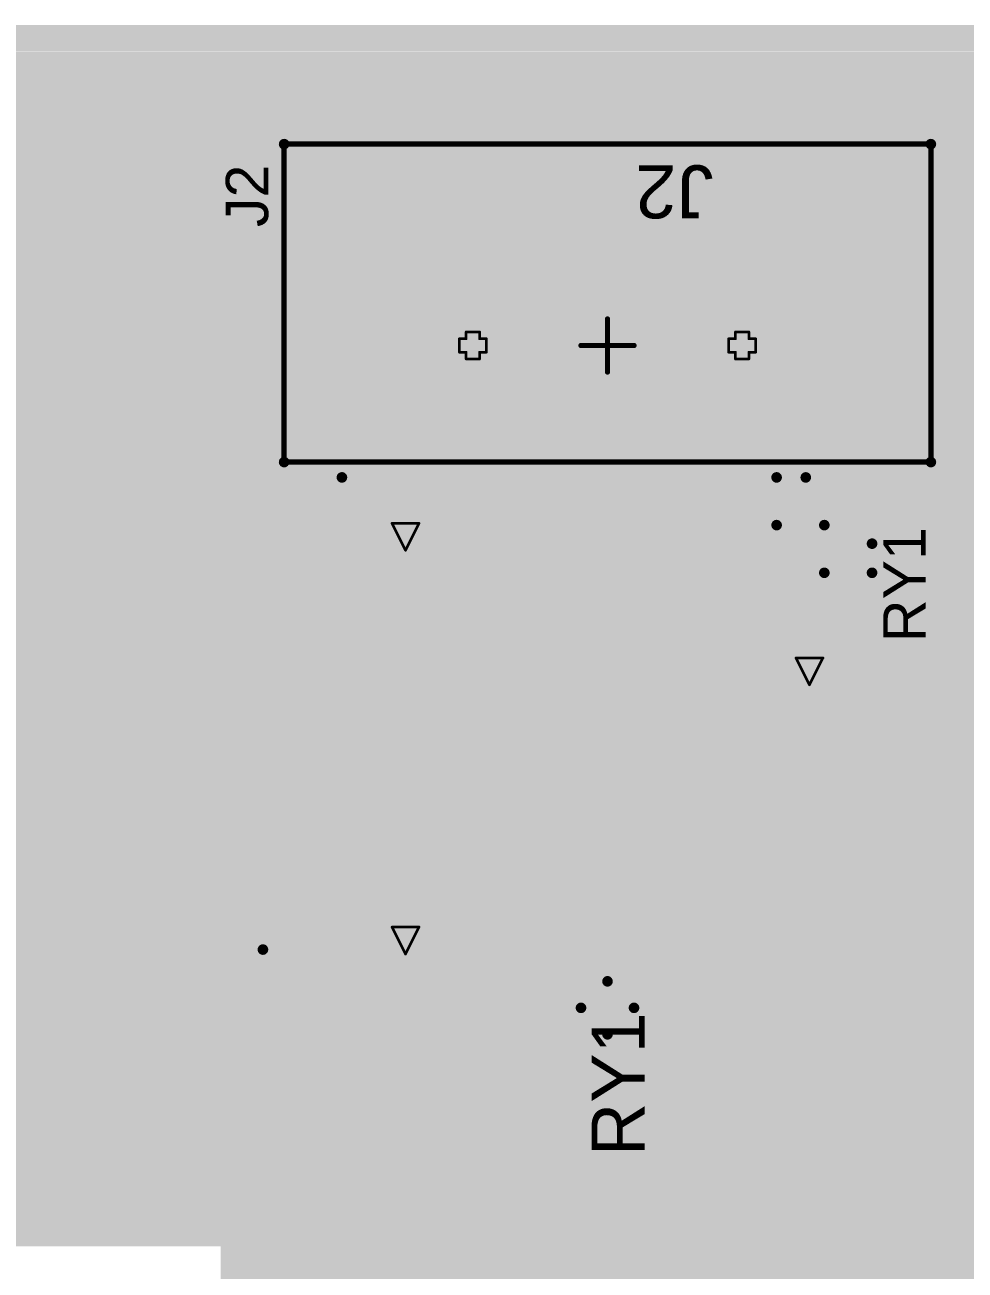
# Model space of a CAD drawing. Header units: inches. Extents: x -21 to 344, y -3 to 240.
# Drawn here: x 40.51 to 58.25, y 85.05 to 108.55 of the extents above; entities that cross this region are included whole.
import ezdxf

# ---------------------------------------------------------------- set-up
doc = ezdxf.new("R2010")
doc.units = ezdxf.units.IN
for name, color, linetype in [('Bottom Layer', 5, 'Continuous'), ('Bottom Solder', 6, 'Continuous'), ('Drill Drawing', 1, 'Continuous'), ('Int1 -GND)', 76, 'Continuous'), ('Int2 -PWR)', 16, 'Continuous'), ('Keep-Out Layer', 6, 'Continuous'), ('Multi-Layer', 9, 'Continuous'), ('Pad Holes', 156, 'Continuous'), ('Route Tool Path', 56, 'Continuous'), ('Top Component Center', 76, 'Continuous'), ('Top Designator', 56, 'Continuous'), ('Top Layer', 1, 'Continuous'), ('Top Overlay', 2, 'Continuous'), ('Top Solder', 216, 'Continuous')]:
    doc.layers.add(name, color=color, linetype=linetype)
doc.styles.add('Arial', font='', dxfattribs={"height": 0.2})
doc.styles.get('Arial').set_extended_font_data('Arial')

# ---------------------------------------------------------------- blocks, each defined once
blk = doc.blocks.new('EI30_14')
at = {"layer": 'Top Component Center'}
for points in [[(-16, 13.5, 0.2, 0.2, 0), (16, 13.5, 0.2, 0.2, 0)], [(16, -13.5, 0.2, 0.2, 0), (16, 13.5, 0.2, 0.2, 0)]]:
    blk.add_lwpolyline(points, format="xyseb", dxfattribs=at)
blk.add_lwpolyline([(15.95, 13.5, 0.1, 0.1, 1), (16.05, 13.5, 0.1, 0.1, 1)], format="xyseb", close=True, dxfattribs=at)
blk.add_lwpolyline([(15.95, 13.5, 0.1, 0.1, 1), (16.05, 13.5, 0.1, 0.1, 1)], format="xyseb", close=True, dxfattribs=at)
at = {"layer": 'Top Designator'}
for points in [[(-16, 13.5, 0.2, 0.2, 0), (16, 13.5, 0.2, 0.2, 0)], [(16, -13.5, 0.2, 0.2, 0), (16, 13.5, 0.2, 0.2, 0)]]:
    blk.add_lwpolyline(points, format="xyseb", dxfattribs=at)
blk.add_lwpolyline([(15.95, 13.5, 0.1, 0.1, 1), (16.05, 13.5, 0.1, 0.1, 1)], format="xyseb", close=True, dxfattribs=at)
blk.add_lwpolyline([(15.95, 13.5, 0.1, 0.1, 1), (16.05, 13.5, 0.1, 0.1, 1)], format="xyseb", close=True, dxfattribs=at)
at = {"layer": 'Top Overlay'}
for points in [[(-16.5, 14, 0.3, 0.3, 0), (16.5, 14, 0.3, 0.3, 0)], [(16.5, -14, 0.3, 0.3, 0), (16.5, 14, 0.3, 0.3, 0)]]:
    blk.add_lwpolyline(points, format="xyseb", dxfattribs=at)
blk.add_lwpolyline([(16.425, 14, 0.15, 0.15, 1), (16.575, 14, 0.15, 0.15, 1)], format="xyseb", close=True, dxfattribs=at)
blk.add_lwpolyline([(16.425, 14, 0.15, 0.15, 1), (16.575, 14, 0.15, 0.15, 1)], format="xyseb", close=True, dxfattribs=at)
blk = doc.blocks.new('ALQ112_18')
at = {"layer": 'Bottom Layer'}
h = blk.add_hatch(color=5, dxfattribs=at)
edge = h.paths.add_edge_path()
edge.add_arc((-8.89, 3.81), 0.75, 0, 360)
h = blk.add_hatch(color=5, dxfattribs=at)
edge = h.paths.add_edge_path()
edge.add_arc((1.27, 3.81), 0.75, 0, 360)
h = blk.add_hatch(color=5, dxfattribs=at)
edge = h.paths.add_edge_path()
edge.add_arc((8.89, 3.81), 0.75, 0, 360)
h = blk.add_hatch(color=5, dxfattribs=at)
edge = h.paths.add_edge_path()
edge.add_arc((-8.89, -3.81), 0.75, 0, 360)
h = blk.add_hatch(color=5, dxfattribs=at)
edge = h.paths.add_edge_path()
edge.add_arc((6.35, -3.81), 0.75, 0, 360)
at = {"layer": 'Bottom Solder'}
h = blk.add_hatch(color=6, dxfattribs=at)
edge = h.paths.add_edge_path()
edge.add_arc((-8.89, 3.81), 0.8, 0, 360)
h = blk.add_hatch(color=6, dxfattribs=at)
edge = h.paths.add_edge_path()
edge.add_arc((1.27, 3.81), 0.8, 0, 360)
h = blk.add_hatch(color=6, dxfattribs=at)
edge = h.paths.add_edge_path()
edge.add_arc((8.89, 3.81), 0.8, 0, 360)
h = blk.add_hatch(color=6, dxfattribs=at)
edge = h.paths.add_edge_path()
edge.add_arc((-8.89, -3.81), 0.8, 0, 360)
h = blk.add_hatch(color=6, dxfattribs=at)
edge = h.paths.add_edge_path()
edge.add_arc((6.35, -3.81), 0.8, 0, 360)
at = {"layer": 'Int1 -GND)'}
h = blk.add_hatch(color=7, dxfattribs=at)
edge = h.paths.add_edge_path()
edge.add_arc((-8.89, 3.81), 1.212, 0, 360)
h = blk.add_hatch(color=7, dxfattribs=at)
edge = h.paths.add_edge_path()
edge.add_arc((1.27, 3.81), 1.212, 0, 360)
h = blk.add_hatch(color=7, dxfattribs=at)
edge = h.paths.add_edge_path()
edge.add_arc((8.89, 3.81), 1.212, 0, 360)
h = blk.add_hatch(color=7, dxfattribs=at)
edge = h.paths.add_edge_path()
edge.add_arc((-8.89, -3.81), 1.212, 0, 360)
h = blk.add_hatch(color=7, dxfattribs=at)
edge = h.paths.add_edge_path()
edge.add_arc((6.35, -3.81), 1.212, 0, 360)
at = {"layer": 'Int2 -PWR)'}
h = blk.add_hatch(color=7, dxfattribs=at)
edge = h.paths.add_edge_path()
edge.add_arc((1.27, 3.81), 1.212, 0, 360)
h = blk.add_hatch(color=7, dxfattribs=at)
edge = h.paths.add_edge_path()
edge.add_arc((8.89, 3.81), 1.212, 0, 360)
h = blk.add_hatch(color=7, dxfattribs=at)
edge = h.paths.add_edge_path()
edge.add_arc((-8.89, -3.81), 1.212, 0, 360)
h = blk.add_hatch(color=7, dxfattribs=at)
edge = h.paths.add_edge_path()
edge.add_arc((6.35, -3.81), 1.212, 0, 360)
at = {"layer": 'Multi-Layer'}
h = blk.add_hatch(color=9, dxfattribs=at)
edge = h.paths.add_edge_path()
edge.add_arc((-8.89, 3.81), 0.75, 0, 360)
h = blk.add_hatch(color=9, dxfattribs=at)
edge = h.paths.add_edge_path()
edge.add_arc((1.27, 3.81), 0.75, 0, 360)
h = blk.add_hatch(color=9, dxfattribs=at)
edge = h.paths.add_edge_path()
edge.add_arc((8.89, 3.81), 0.75, 0, 360)
h = blk.add_hatch(color=9, dxfattribs=at)
edge = h.paths.add_edge_path()
edge.add_arc((-8.89, -3.81), 0.75, 0, 360)
h = blk.add_hatch(color=9, dxfattribs=at)
edge = h.paths.add_edge_path()
edge.add_arc((6.35, -3.81), 0.75, 0, 360)
at = {"layer": 'Pad Holes'}
h = blk.add_hatch(color=7, dxfattribs=at)
edge = h.paths.add_edge_path()
edge.add_arc((-8.89, 3.81), 0.45, 0, 360)
h = blk.add_hatch(color=7, dxfattribs=at)
edge = h.paths.add_edge_path()
edge.add_arc((1.27, 3.81), 0.45, 0, 360)
h = blk.add_hatch(color=7, dxfattribs=at)
edge = h.paths.add_edge_path()
edge.add_arc((8.89, 3.81), 0.45, 0, 360)
h = blk.add_hatch(color=7, dxfattribs=at)
edge = h.paths.add_edge_path()
edge.add_arc((-8.89, -3.81), 0.45, 0, 360)
h = blk.add_hatch(color=7, dxfattribs=at)
edge = h.paths.add_edge_path()
edge.add_arc((6.35, -3.81), 0.45, 0, 360)
at = {"layer": 'Top Layer'}
h = blk.add_hatch(color=1, dxfattribs=at)
edge = h.paths.add_edge_path()
edge.add_arc((-8.89, 3.81), 0.75, 0, 360)
h = blk.add_hatch(color=1, dxfattribs=at)
edge = h.paths.add_edge_path()
edge.add_arc((1.27, 3.81), 0.75, 0, 360)
h = blk.add_hatch(color=1, dxfattribs=at)
edge = h.paths.add_edge_path()
edge.add_arc((8.89, 3.81), 0.75, 0, 360)
h = blk.add_hatch(color=1, dxfattribs=at)
edge = h.paths.add_edge_path()
edge.add_arc((-8.89, -3.81), 0.75, 0, 360)
h = blk.add_hatch(color=1, dxfattribs=at)
edge = h.paths.add_edge_path()
edge.add_arc((6.35, -3.81), 0.75, 0, 360)
at = {"layer": 'Top Solder'}
h = blk.add_hatch(color=216, dxfattribs=at)
edge = h.paths.add_edge_path()
edge.add_arc((-8.89, 3.81), 0.8, 0, 360)
h = blk.add_hatch(color=216, dxfattribs=at)
edge = h.paths.add_edge_path()
edge.add_arc((1.27, 3.81), 0.8, 0, 360)
h = blk.add_hatch(color=216, dxfattribs=at)
edge = h.paths.add_edge_path()
edge.add_arc((8.89, 3.81), 0.8, 0, 360)
h = blk.add_hatch(color=216, dxfattribs=at)
edge = h.paths.add_edge_path()
edge.add_arc((-8.89, -3.81), 0.8, 0, 360)
h = blk.add_hatch(color=216, dxfattribs=at)
edge = h.paths.add_edge_path()
edge.add_arc((6.35, -3.81), 0.8, 0, 360)
at = {"layer": 'Int2 -PWR)'}
for points in [[(-9.31, 4.671, 0.254, 0.254, -0.230868), (-8.47, 4.671, 0.254, 0.254, 0)], [(-9.751, 3.39, 0.254, 0.254, -0.230868), (-9.751, 4.23, 0.254, 0.254, 0)], [(-8.029, 4.23, 0.254, 0.254, -0.230868), (-8.029, 3.39, 0.254, 0.254, 0)], [(-8.47, 2.949, 0.254, 0.254, -0.230868), (-9.31, 2.949, 0.254, 0.254, 0)]]:
    blk.add_lwpolyline(points, format="xyseb", dxfattribs=at)
for points in [[(-9.373, 4.671, 0.127, 0.127, 1), (-9.246, 4.671, 0.127, 0.127, 1)], [(-8.534, 4.671, 0.127, 0.127, 1), (-8.407, 4.671, 0.127, 0.127, 1)], [(-9.815, 4.23, 0.127, 0.127, 1), (-9.688, 4.23, 0.127, 0.127, 1)], [(-8.092, 4.23, 0.127, 0.127, 1), (-7.965, 4.23, 0.127, 0.127, 1)], [(-9.815, 3.39, 0.127, 0.127, 1), (-9.688, 3.39, 0.127, 0.127, 1)], [(-8.092, 3.39, 0.127, 0.127, 1), (-7.965, 3.39, 0.127, 0.127, 1)], [(-9.373, 2.949, 0.127, 0.127, 1), (-9.246, 2.949, 0.127, 0.127, 1)], [(-8.534, 2.949, 0.127, 0.127, 1), (-8.407, 2.949, 0.127, 0.127, 1)]]:
    blk.add_lwpolyline(points, format="xyseb", close=True, dxfattribs=at)
at = {"layer": 'Top Component Center'}
for points in [[(-9.99, 5.01, 0.2, 0.2, 0), (10.01, 5.01, 0.2, 0.2, 0)], [(-9.99, 5.01, 0.2, 0.2, 0), (-9.99, -4.99, 0.2, 0.2, 0)], [(10.01, 5.01, 0.2, 0.2, 0), (10.01, -3.19, 0.2, 0.2, 0)], [(0, 0.5, 0.2, 0.2, 0), (0, -0.5, 0.2, 0.2, 0)], [(-0.5, 0, 0.2, 0.2, 0), (0.5, 0, 0.2, 0.2, 0)], [(9.11, -3.19, 0.2, 0.2, 0), (10.01, -3.19, 0.2, 0.2, 0)], [(9.11, -3.19, 0.2, 0.2, 0), (9.11, -4.09, 0.2, 0.2, 0)], [(8.21, -4.09, 0.2, 0.2, 0), (9.11, -4.09, 0.2, 0.2, 0)], [(8.21, -4.09, 0.2, 0.2, 0), (8.21, -4.99, 0.2, 0.2, 0)], [(-9.99, -4.99, 0.2, 0.2, 0), (8.21, -4.99, 0.2, 0.2, 0)]]:
    blk.add_lwpolyline(points, format="xyseb", dxfattribs=at)
for points in [[(-10.04, 5.01, 0.1, 0.1, 1), (-9.94, 5.01, 0.1, 0.1, 1)], [(-10.04, 5.01, 0.1, 0.1, 1), (-9.94, 5.01, 0.1, 0.1, 1)], [(9.96, 5.01, 0.1, 0.1, 1), (10.06, 5.01, 0.1, 0.1, 1)], [(9.96, 5.01, 0.1, 0.1, 1), (10.06, 5.01, 0.1, 0.1, 1)], [(-0.05, 0.5, 0.1, 0.1, 1), (0.05, 0.5, 0.1, 0.1, 1)], [(-0.55, 0, 0.1, 0.1, 1), (-0.45, 0, 0.1, 0.1, 1)], [(0.45, 0, 0.1, 0.1, 1), (0.55, 0, 0.1, 0.1, 1)], [(-0.05, -0.5, 0.1, 0.1, 1), (0.05, -0.5, 0.1, 0.1, 1)], [(9.06, -3.19, 0.1, 0.1, 1), (9.16, -3.19, 0.1, 0.1, 1)], [(9.06, -3.19, 0.1, 0.1, 1), (9.16, -3.19, 0.1, 0.1, 1)], [(9.96, -3.19, 0.1, 0.1, 1), (10.06, -3.19, 0.1, 0.1, 1)], [(9.96, -3.19, 0.1, 0.1, 1), (10.06, -3.19, 0.1, 0.1, 1)], [(8.16, -4.09, 0.1, 0.1, 1), (8.26, -4.09, 0.1, 0.1, 1)], [(8.16, -4.09, 0.1, 0.1, 1), (8.26, -4.09, 0.1, 0.1, 1)], [(9.06, -4.09, 0.1, 0.1, 1), (9.16, -4.09, 0.1, 0.1, 1)], [(9.06, -4.09, 0.1, 0.1, 1), (9.16, -4.09, 0.1, 0.1, 1)], [(-10.04, -4.99, 0.1, 0.1, 1), (-9.94, -4.99, 0.1, 0.1, 1)], [(-10.04, -4.99, 0.1, 0.1, 1), (-9.94, -4.99, 0.1, 0.1, 1)], [(8.16, -4.99, 0.1, 0.1, 1), (8.26, -4.99, 0.1, 0.1, 1)], [(8.16, -4.99, 0.1, 0.1, 1), (8.26, -4.99, 0.1, 0.1, 1)]]:
    blk.add_lwpolyline(points, format="xyseb", close=True, dxfattribs=at)
at = {"layer": 'Top Designator'}
for points in [[(-9.99, 5.01, 0.2, 0.2, 0), (10.01, 5.01, 0.2, 0.2, 0)], [(-9.99, 5.01, 0.2, 0.2, 0), (-9.99, -4.99, 0.2, 0.2, 0)], [(10.01, 5.01, 0.2, 0.2, 0), (10.01, -3.19, 0.2, 0.2, 0)], [(9.11, -3.19, 0.2, 0.2, 0), (10.01, -3.19, 0.2, 0.2, 0)], [(9.11, -3.19, 0.2, 0.2, 0), (9.11, -4.09, 0.2, 0.2, 0)], [(8.21, -4.09, 0.2, 0.2, 0), (8.21, -4.99, 0.2, 0.2, 0)], [(8.21, -4.09, 0.2, 0.2, 0), (9.11, -4.09, 0.2, 0.2, 0)], [(-9.99, -4.99, 0.2, 0.2, 0), (8.21, -4.99, 0.2, 0.2, 0)]]:
    blk.add_lwpolyline(points, format="xyseb", dxfattribs=at)
for points in [[(-10.04, 5.01, 0.1, 0.1, 1), (-9.94, 5.01, 0.1, 0.1, 1)], [(-10.04, 5.01, 0.1, 0.1, 1), (-9.94, 5.01, 0.1, 0.1, 1)], [(9.96, 5.01, 0.1, 0.1, 1), (10.06, 5.01, 0.1, 0.1, 1)], [(9.96, 5.01, 0.1, 0.1, 1), (10.06, 5.01, 0.1, 0.1, 1)], [(9.06, -3.19, 0.1, 0.1, 1), (9.16, -3.19, 0.1, 0.1, 1)], [(9.06, -3.19, 0.1, 0.1, 1), (9.16, -3.19, 0.1, 0.1, 1)], [(9.96, -3.19, 0.1, 0.1, 1), (10.06, -3.19, 0.1, 0.1, 1)], [(9.96, -3.19, 0.1, 0.1, 1), (10.06, -3.19, 0.1, 0.1, 1)], [(8.16, -4.09, 0.1, 0.1, 1), (8.26, -4.09, 0.1, 0.1, 1)], [(8.16, -4.09, 0.1, 0.1, 1), (8.26, -4.09, 0.1, 0.1, 1)], [(9.06, -4.09, 0.1, 0.1, 1), (9.16, -4.09, 0.1, 0.1, 1)], [(9.06, -4.09, 0.1, 0.1, 1), (9.16, -4.09, 0.1, 0.1, 1)], [(-10.04, -4.99, 0.1, 0.1, 1), (-9.94, -4.99, 0.1, 0.1, 1)], [(-10.04, -4.99, 0.1, 0.1, 1), (-9.94, -4.99, 0.1, 0.1, 1)], [(8.16, -4.99, 0.1, 0.1, 1), (8.26, -4.99, 0.1, 0.1, 1)], [(8.16, -4.99, 0.1, 0.1, 1), (8.26, -4.99, 0.1, 0.1, 1)]]:
    blk.add_lwpolyline(points, format="xyseb", close=True, dxfattribs=at)
at = {"layer": 'Top Overlay'}
for points in [[(-9.99, 5.01, 0.2, 0.2, 0), (10.01, 5.01, 0.2, 0.2, 0)], [(-9.99, 5.01, 0.2, 0.2, 0), (-9.99, -4.99, 0.2, 0.2, 0)], [(10.01, 5.01, 0.2, 0.2, 0), (10.01, -3.19, 0.2, 0.2, 0)], [(10.01, -3.19, 0.2, 0.2, 0), (10.01, -3.74, 0.2, 0.2, 0)], [(10.01, -3.74, 0.2, 0.2, 0), (8.76, -4.99, 0.2, 0.2, 0)], [(-9.99, -4.99, 0.2, 0.2, 0), (8.21, -4.99, 0.2, 0.2, 0)], [(8.21, -4.99, 0.2, 0.2, 0), (8.76, -4.99, 0.2, 0.2, 0)]]:
    blk.add_lwpolyline(points, format="xyseb", dxfattribs=at)
for points in [[(-10.04, 5.01, 0.1, 0.1, 1), (-9.94, 5.01, 0.1, 0.1, 1)], [(-10.04, 5.01, 0.1, 0.1, 1), (-9.94, 5.01, 0.1, 0.1, 1)], [(9.96, 5.01, 0.1, 0.1, 1), (10.06, 5.01, 0.1, 0.1, 1)], [(9.96, 5.01, 0.1, 0.1, 1), (10.06, 5.01, 0.1, 0.1, 1)], [(9.96, -3.19, 0.1, 0.1, 1), (10.06, -3.19, 0.1, 0.1, 1)], [(9.96, -3.19, 0.1, 0.1, 1), (10.06, -3.19, 0.1, 0.1, 1)], [(9.96, -3.74, 0.1, 0.1, 1), (10.06, -3.74, 0.1, 0.1, 1)], [(9.96, -3.74, 0.1, 0.1, 1), (10.06, -3.74, 0.1, 0.1, 1)], [(-10.04, -4.99, 0.1, 0.1, 1), (-9.94, -4.99, 0.1, 0.1, 1)], [(-10.04, -4.99, 0.1, 0.1, 1), (-9.94, -4.99, 0.1, 0.1, 1)], [(8.16, -4.99, 0.1, 0.1, 1), (8.26, -4.99, 0.1, 0.1, 1)], [(8.16, -4.99, 0.1, 0.1, 1), (8.26, -4.99, 0.1, 0.1, 1)], [(8.71, -4.99, 0.1, 0.1, 1), (8.81, -4.99, 0.1, 0.1, 1)], [(8.71, -4.99, 0.1, 0.1, 1), (8.81, -4.99, 0.1, 0.1, 1)]]:
    blk.add_lwpolyline(points, format="xyseb", close=True, dxfattribs=at)
at = {"layer": 'Top Designator', "style": 'Arial'}
blk.add_text('RY1', height=1, dxfattribs=at).set_placement((-2.8, -0.7))
blk = doc.blocks.new('TBP01R1_508_02BE_69')
at = {"layer": 'Bottom Layer'}
h = blk.add_hatch(color=5, dxfattribs=at)
edge = h.paths.add_edge_path()
edge.add_arc((-2.54, 0), 1.5, 0, 360)
h = blk.add_hatch(color=5, dxfattribs=at)
edge = h.paths.add_edge_path()
edge.add_arc((2.54, 0), 1.5, 0, 360)
at = {"layer": 'Bottom Solder'}
h = blk.add_hatch(color=6, dxfattribs=at)
edge = h.paths.add_edge_path()
edge.add_arc((-2.54, 0), 1.55, 0, 360)
h = blk.add_hatch(color=6, dxfattribs=at)
edge = h.paths.add_edge_path()
edge.add_arc((2.54, 0), 1.55, 0, 360)
at = {"layer": 'Int1 -GND)'}
h = blk.add_hatch(color=7, dxfattribs=at)
edge = h.paths.add_edge_path()
edge.add_arc((-2.54, 0), 1.637, 0, 360)
h = blk.add_hatch(color=7, dxfattribs=at)
edge = h.paths.add_edge_path()
edge.add_arc((2.54, 0), 1.637, 0, 360)
at = {"layer": 'Int2 -PWR)'}
h = blk.add_hatch(color=7, dxfattribs=at)
edge = h.paths.add_edge_path()
edge.add_arc((-2.54, 0), 1.637, 0, 360)
h = blk.add_hatch(color=7, dxfattribs=at)
edge = h.paths.add_edge_path()
edge.add_arc((2.54, 0), 1.637, 0, 360)
at = {"layer": 'Multi-Layer'}
h = blk.add_hatch(color=9, dxfattribs=at)
edge = h.paths.add_edge_path()
edge.add_arc((-2.54, 0), 1.5, 0, 360)
h = blk.add_hatch(color=9, dxfattribs=at)
edge = h.paths.add_edge_path()
edge.add_arc((2.54, 0), 1.5, 0, 360)
at = {"layer": 'Pad Holes'}
h = blk.add_hatch(color=7, dxfattribs=at)
edge = h.paths.add_edge_path()
edge.add_arc((-2.54, 0), 0.875, 0, 360)
h = blk.add_hatch(color=7, dxfattribs=at)
edge = h.paths.add_edge_path()
edge.add_arc((2.54, 0), 0.875, 0, 360)
at = {"layer": 'Top Layer'}
h = blk.add_hatch(color=1, dxfattribs=at)
edge = h.paths.add_edge_path()
edge.add_arc((-2.54, 0), 1.5, 0, 360)
h = blk.add_hatch(color=1, dxfattribs=at)
edge = h.paths.add_edge_path()
edge.add_arc((2.54, 0), 1.5, 0, 360)
at = {"layer": 'Top Solder'}
h = blk.add_hatch(color=216, dxfattribs=at)
edge = h.paths.add_edge_path()
edge.add_arc((-2.54, 0), 1.55, 0, 360)
h = blk.add_hatch(color=216, dxfattribs=at)
edge = h.paths.add_edge_path()
edge.add_arc((2.54, 0), 1.55, 0, 360)
at = {"layer": 'Top Component Center'}
for points in [[(-6.1, 2.2, 0.1, 0.1, 0), (-6.1, -3.8, 0.1, 0.1, 0)], [(6.1, 2.2, 0.1, 0.1, 0), (-6.1, 2.2, 0.1, 0.1, 0)], [(6.1, 2.2, 0.1, 0.1, 0), (6.1, -3.8, 0.1, 0.1, 0)], [(0, 0.5, 0.1, 0.1, 0), (0, -0.5, 0.1, 0.1, 0)], [(0.5, 0, 0.1, 0.1, 0), (-0.5, 0, 0.1, 0.1, 0)], [(6.1, -3.8, 0.1, 0.1, 0), (-6.1, -3.8, 0.1, 0.1, 0)]]:
    blk.add_lwpolyline(points, format="xyseb", dxfattribs=at)
for points in [[(-6.125, 2.2, 0.05, 0.05, 1), (-6.075, 2.2, 0.05, 0.05, 1)], [(-6.125, 2.2, 0.05, 0.05, 1), (-6.075, 2.2, 0.05, 0.05, 1)], [(6.075, 2.2, 0.05, 0.05, 1), (6.125, 2.2, 0.05, 0.05, 1)], [(6.075, 2.2, 0.05, 0.05, 1), (6.125, 2.2, 0.05, 0.05, 1)], [(-0.025, 0.5, 0.05, 0.05, 1), (0.025, 0.5, 0.05, 0.05, 1)], [(-0.525, 0, 0.05, 0.05, 1), (-0.475, 0, 0.05, 0.05, 1)], [(0.475, 0, 0.05, 0.05, 1), (0.525, 0, 0.05, 0.05, 1)], [(-0.025, -0.5, 0.05, 0.05, 1), (0.025, -0.5, 0.05, 0.05, 1)], [(-6.125, -3.8, 0.05, 0.05, 1), (-6.075, -3.8, 0.05, 0.05, 1)], [(-6.125, -3.8, 0.05, 0.05, 1), (-6.075, -3.8, 0.05, 0.05, 1)], [(6.075, -3.8, 0.05, 0.05, 1), (6.125, -3.8, 0.05, 0.05, 1)], [(6.075, -3.8, 0.05, 0.05, 1), (6.125, -3.8, 0.05, 0.05, 1)]]:
    blk.add_lwpolyline(points, format="xyseb", close=True, dxfattribs=at)
at = {"layer": 'Top Designator'}
for points in [[(-6.1, 2.2, 0.1, 0.1, 0), (-6.1, -3.8, 0.1, 0.1, 0)], [(6.1, 2.2, 0.1, 0.1, 0), (-6.1, 2.2, 0.1, 0.1, 0)], [(6.1, 2.2, 0.1, 0.1, 0), (6.1, -3.8, 0.1, 0.1, 0)], [(6.1, -3.8, 0.1, 0.1, 0), (-6.1, -3.8, 0.1, 0.1, 0)]]:
    blk.add_lwpolyline(points, format="xyseb", dxfattribs=at)
for points in [[(-6.125, 2.2, 0.05, 0.05, 1), (-6.075, 2.2, 0.05, 0.05, 1)], [(-6.125, 2.2, 0.05, 0.05, 1), (-6.075, 2.2, 0.05, 0.05, 1)], [(6.075, 2.2, 0.05, 0.05, 1), (6.125, 2.2, 0.05, 0.05, 1)], [(6.075, 2.2, 0.05, 0.05, 1), (6.125, 2.2, 0.05, 0.05, 1)], [(-6.125, -3.8, 0.05, 0.05, 1), (-6.075, -3.8, 0.05, 0.05, 1)], [(-6.125, -3.8, 0.05, 0.05, 1), (-6.075, -3.8, 0.05, 0.05, 1)], [(6.075, -3.8, 0.05, 0.05, 1), (6.125, -3.8, 0.05, 0.05, 1)], [(6.075, -3.8, 0.05, 0.05, 1), (6.125, -3.8, 0.05, 0.05, 1)]]:
    blk.add_lwpolyline(points, format="xyseb", close=True, dxfattribs=at)
at = {"layer": 'Top Overlay'}
for points in [[(-6.1, 2.2, 0.2, 0.2, 0), (-6.1, -3.8, 0.2, 0.2, 0)], [(6.1, 2.2, 0.2, 0.2, 0), (-6.1, 2.2, 0.2, 0.2, 0)], [(6.1, 2.2, 0.2, 0.2, 0), (6.1, -3.8, 0.2, 0.2, 0)], [(6.1, -3.8, 0.2, 0.2, 0), (-6.1, -3.8, 0.2, 0.2, 0)]]:
    blk.add_lwpolyline(points, format="xyseb", dxfattribs=at)
for points in [[(-6.15, 2.2, 0.1, 0.1, 1), (-6.05, 2.2, 0.1, 0.1, 1)], [(-6.15, 2.2, 0.1, 0.1, 1), (-6.05, 2.2, 0.1, 0.1, 1)], [(6.05, 2.2, 0.1, 0.1, 1), (6.15, 2.2, 0.1, 0.1, 1)], [(6.05, 2.2, 0.1, 0.1, 1), (6.15, 2.2, 0.1, 0.1, 1)], [(-6.15, -3.8, 0.1, 0.1, 1), (-6.05, -3.8, 0.1, 0.1, 1)], [(-6.15, -3.8, 0.1, 0.1, 1), (-6.05, -3.8, 0.1, 0.1, 1)], [(6.05, -3.8, 0.1, 0.1, 1), (6.15, -3.8, 0.1, 0.1, 1)], [(6.05, -3.8, 0.1, 0.1, 1), (6.15, -3.8, 0.1, 0.1, 1)]]:
    blk.add_lwpolyline(points, format="xyseb", close=True, dxfattribs=at)
at = {"layer": 'Top Designator', "style": 'Arial'}
blk.add_text('J2', height=1, dxfattribs=at).set_placement((-2, -3.4))

msp = doc.modelspace()

# ---------------------------------------------------------------- hatches: boundary and pattern name
at = {"layer": 'Int1 -GND)'}
for points in [[(45, 83.4), (74.8, 83.4), (74.8, 107.6), (45, 107.6)], [(-0.5, 85.7), (45.4, 85.7), (45.4, 107.2), (-0.5, 107.2)]]:
    msp.add_hatch(color=7, dxfattribs=at).paths.add_polyline_path(points)
at = {"layer": 'Int2 -PWR)'}
for points in [[(-0.4, 85.5), (45.5, 85.5), (45.5, 107.6), (-0.4, 107.6)], [(44.2, 83.2), (75.1, 83.2), (75.1, 107.5), (44.2, 107.5)]]:
    msp.add_hatch(color=7, dxfattribs=at).paths.add_polyline_path(points)

# ---------------------------------------------------------------- linework, layer by layer
at = {"layer": 'Bottom Layer'}
for points in [[(48.96, 100.16, 1.778, 1.778, 0), (48.96, 102.5, 1.778, 1.778, 0)], [(47.69, 98.89, 1.778, 1.778, 0), (48.96, 100.16, 1.778, 1.778, 0)]]:
    msp.add_lwpolyline(points, format="xyseb", dxfattribs=at)
for points in [[(48.516, 102.5, 0.889, 0.889, 1), (49.405, 102.5, 0.889, 0.889, 1)], [(48.516, 100.16, 0.889, 0.889, 1), (49.405, 100.16, 0.889, 0.889, 1)], [(48.516, 100.16, 0.889, 0.889, 1), (49.405, 100.16, 0.889, 0.889, 1)], [(47.246, 98.89, 0.889, 0.889, 1), (48.135, 98.89, 0.889, 0.889, 1)]]:
    msp.add_lwpolyline(points, format="xyseb", close=True, dxfattribs=at)
at = {"layer": 'Drill Drawing'}
for points in [[(48.833, 102.627, 0.0508, 0.0508, 0), (48.833, 102.754, 0.0508, 0.0508, 0)], [(48.833, 102.754, 0.0508, 0.0508, 0), (49.087, 102.754, 0.0508, 0.0508, 0)], [(49.087, 102.627, 0.0508, 0.0508, 0), (49.087, 102.754, 0.0508, 0.0508, 0)], [(53.913, 102.627, 0.0508, 0.0508, 0), (53.913, 102.754, 0.0508, 0.0508, 0)], [(53.913, 102.754, 0.0508, 0.0508, 0), (54.167, 102.754, 0.0508, 0.0508, 0)], [(54.167, 102.627, 0.0508, 0.0508, 0), (54.167, 102.754, 0.0508, 0.0508, 0)], [(48.706, 102.373, 0.0508, 0.0508, 0), (48.706, 102.627, 0.0508, 0.0508, 0)], [(48.706, 102.627, 0.0508, 0.0508, 0), (48.833, 102.627, 0.0508, 0.0508, 0)], [(49.087, 102.627, 0.0508, 0.0508, 0), (49.214, 102.627, 0.0508, 0.0508, 0)], [(49.214, 102.373, 0.0508, 0.0508, 0), (49.214, 102.627, 0.0508, 0.0508, 0)], [(53.786, 102.373, 0.0508, 0.0508, 0), (53.786, 102.627, 0.0508, 0.0508, 0)], [(53.786, 102.627, 0.0508, 0.0508, 0), (53.913, 102.627, 0.0508, 0.0508, 0)], [(54.167, 102.627, 0.0508, 0.0508, 0), (54.294, 102.627, 0.0508, 0.0508, 0)], [(54.294, 102.373, 0.0508, 0.0508, 0), (54.294, 102.627, 0.0508, 0.0508, 0)], [(48.706, 102.373, 0.0508, 0.0508, 0), (48.833, 102.373, 0.0508, 0.0508, 0)], [(48.833, 102.246, 0.0508, 0.0508, 0), (48.833, 102.373, 0.0508, 0.0508, 0)], [(48.833, 102.246, 0.0508, 0.0508, 0), (49.087, 102.246, 0.0508, 0.0508, 0)], [(49.087, 102.373, 0.0508, 0.0508, 0), (49.214, 102.373, 0.0508, 0.0508, 0)], [(49.087, 102.246, 0.0508, 0.0508, 0), (49.087, 102.373, 0.0508, 0.0508, 0)], [(53.786, 102.373, 0.0508, 0.0508, 0), (53.913, 102.373, 0.0508, 0.0508, 0)], [(53.913, 102.246, 0.0508, 0.0508, 0), (53.913, 102.373, 0.0508, 0.0508, 0)], [(53.913, 102.246, 0.0508, 0.0508, 0), (54.167, 102.246, 0.0508, 0.0508, 0)], [(54.167, 102.373, 0.0508, 0.0508, 0), (54.294, 102.373, 0.0508, 0.0508, 0)], [(54.167, 102.246, 0.0508, 0.0508, 0), (54.167, 102.373, 0.0508, 0.0508, 0)], [(47.436, 99.144, 0.0508, 0.0508, 0), (47.944, 99.144, 0.0508, 0.0508, 0)], [(47.436, 99.144, 0.0508, 0.0508, 0), (47.69, 98.636, 0.0508, 0.0508, 0)], [(47.69, 98.636, 0.0508, 0.0508, 0), (47.944, 99.144, 0.0508, 0.0508, 0)], [(55.056, 96.604, 0.0508, 0.0508, 0), (55.564, 96.604, 0.0508, 0.0508, 0)], [(55.056, 96.604, 0.0508, 0.0508, 0), (55.31, 96.096, 0.0508, 0.0508, 0)], [(55.31, 96.096, 0.0508, 0.0508, 0), (55.564, 96.604, 0.0508, 0.0508, 0)], [(47.436, 91.524, 0.0508, 0.0508, 0), (47.944, 91.524, 0.0508, 0.0508, 0)], [(47.436, 91.524, 0.0508, 0.0508, 0), (47.69, 91.016, 0.0508, 0.0508, 0)], [(47.69, 91.016, 0.0508, 0.0508, 0), (47.944, 91.524, 0.0508, 0.0508, 0)]]:
    msp.add_lwpolyline(points, format="xyseb", dxfattribs=at)
for points in [[(48.82, 102.754, 0.0254, 0.0254, 1), (48.846, 102.754, 0.0254, 0.0254, 1)], [(48.82, 102.754, 0.0254, 0.0254, 1), (48.846, 102.754, 0.0254, 0.0254, 1)], [(49.074, 102.754, 0.0254, 0.0254, 1), (49.1, 102.754, 0.0254, 0.0254, 1)], [(49.074, 102.754, 0.0254, 0.0254, 1), (49.1, 102.754, 0.0254, 0.0254, 1)], [(53.9, 102.754, 0.0254, 0.0254, 1), (53.926, 102.754, 0.0254, 0.0254, 1)], [(53.9, 102.754, 0.0254, 0.0254, 1), (53.926, 102.754, 0.0254, 0.0254, 1)], [(54.154, 102.754, 0.0254, 0.0254, 1), (54.18, 102.754, 0.0254, 0.0254, 1)], [(54.154, 102.754, 0.0254, 0.0254, 1), (54.18, 102.754, 0.0254, 0.0254, 1)], [(48.693, 102.627, 0.0254, 0.0254, 1), (48.719, 102.627, 0.0254, 0.0254, 1)], [(48.693, 102.627, 0.0254, 0.0254, 1), (48.719, 102.627, 0.0254, 0.0254, 1)], [(48.82, 102.627, 0.0254, 0.0254, 1), (48.846, 102.627, 0.0254, 0.0254, 1)], [(48.82, 102.627, 0.0254, 0.0254, 1), (48.846, 102.627, 0.0254, 0.0254, 1)], [(49.074, 102.627, 0.0254, 0.0254, 1), (49.1, 102.627, 0.0254, 0.0254, 1)], [(49.074, 102.627, 0.0254, 0.0254, 1), (49.1, 102.627, 0.0254, 0.0254, 1)], [(49.201, 102.627, 0.0254, 0.0254, 1), (49.227, 102.627, 0.0254, 0.0254, 1)], [(49.201, 102.627, 0.0254, 0.0254, 1), (49.227, 102.627, 0.0254, 0.0254, 1)], [(53.773, 102.627, 0.0254, 0.0254, 1), (53.799, 102.627, 0.0254, 0.0254, 1)], [(53.773, 102.627, 0.0254, 0.0254, 1), (53.799, 102.627, 0.0254, 0.0254, 1)], [(53.9, 102.627, 0.0254, 0.0254, 1), (53.926, 102.627, 0.0254, 0.0254, 1)], [(53.9, 102.627, 0.0254, 0.0254, 1), (53.926, 102.627, 0.0254, 0.0254, 1)], [(54.154, 102.627, 0.0254, 0.0254, 1), (54.18, 102.627, 0.0254, 0.0254, 1)], [(54.154, 102.627, 0.0254, 0.0254, 1), (54.18, 102.627, 0.0254, 0.0254, 1)], [(54.281, 102.627, 0.0254, 0.0254, 1), (54.307, 102.627, 0.0254, 0.0254, 1)], [(54.281, 102.627, 0.0254, 0.0254, 1), (54.307, 102.627, 0.0254, 0.0254, 1)], [(48.693, 102.373, 0.0254, 0.0254, 1), (48.719, 102.373, 0.0254, 0.0254, 1)], [(48.693, 102.373, 0.0254, 0.0254, 1), (48.719, 102.373, 0.0254, 0.0254, 1)], [(48.82, 102.373, 0.0254, 0.0254, 1), (48.846, 102.373, 0.0254, 0.0254, 1)], [(48.82, 102.373, 0.0254, 0.0254, 1), (48.846, 102.373, 0.0254, 0.0254, 1)], [(48.82, 102.246, 0.0254, 0.0254, 1), (48.846, 102.246, 0.0254, 0.0254, 1)], [(48.82, 102.246, 0.0254, 0.0254, 1), (48.846, 102.246, 0.0254, 0.0254, 1)], [(49.074, 102.373, 0.0254, 0.0254, 1), (49.1, 102.373, 0.0254, 0.0254, 1)], [(49.074, 102.373, 0.0254, 0.0254, 1), (49.1, 102.373, 0.0254, 0.0254, 1)], [(49.074, 102.246, 0.0254, 0.0254, 1), (49.1, 102.246, 0.0254, 0.0254, 1)], [(49.074, 102.246, 0.0254, 0.0254, 1), (49.1, 102.246, 0.0254, 0.0254, 1)], [(49.201, 102.373, 0.0254, 0.0254, 1), (49.227, 102.373, 0.0254, 0.0254, 1)], [(49.201, 102.373, 0.0254, 0.0254, 1), (49.227, 102.373, 0.0254, 0.0254, 1)], [(53.773, 102.373, 0.0254, 0.0254, 1), (53.799, 102.373, 0.0254, 0.0254, 1)], [(53.773, 102.373, 0.0254, 0.0254, 1), (53.799, 102.373, 0.0254, 0.0254, 1)], [(53.9, 102.373, 0.0254, 0.0254, 1), (53.926, 102.373, 0.0254, 0.0254, 1)], [(53.9, 102.373, 0.0254, 0.0254, 1), (53.926, 102.373, 0.0254, 0.0254, 1)], [(53.9, 102.246, 0.0254, 0.0254, 1), (53.926, 102.246, 0.0254, 0.0254, 1)], [(53.9, 102.246, 0.0254, 0.0254, 1), (53.926, 102.246, 0.0254, 0.0254, 1)], [(54.154, 102.373, 0.0254, 0.0254, 1), (54.18, 102.373, 0.0254, 0.0254, 1)], [(54.154, 102.373, 0.0254, 0.0254, 1), (54.18, 102.373, 0.0254, 0.0254, 1)], [(54.154, 102.246, 0.0254, 0.0254, 1), (54.18, 102.246, 0.0254, 0.0254, 1)], [(54.154, 102.246, 0.0254, 0.0254, 1), (54.18, 102.246, 0.0254, 0.0254, 1)], [(54.281, 102.373, 0.0254, 0.0254, 1), (54.307, 102.373, 0.0254, 0.0254, 1)], [(54.281, 102.373, 0.0254, 0.0254, 1), (54.307, 102.373, 0.0254, 0.0254, 1)], [(47.423, 99.144, 0.0254, 0.0254, 1), (47.449, 99.144, 0.0254, 0.0254, 1)], [(47.423, 99.144, 0.0254, 0.0254, 1), (47.449, 99.144, 0.0254, 0.0254, 1)], [(47.931, 99.144, 0.0254, 0.0254, 1), (47.957, 99.144, 0.0254, 0.0254, 1)], [(47.931, 99.144, 0.0254, 0.0254, 1), (47.957, 99.144, 0.0254, 0.0254, 1)], [(47.677, 98.636, 0.0254, 0.0254, 1), (47.703, 98.636, 0.0254, 0.0254, 1)], [(47.677, 98.636, 0.0254, 0.0254, 1), (47.703, 98.636, 0.0254, 0.0254, 1)], [(55.043, 96.604, 0.0254, 0.0254, 1), (55.069, 96.604, 0.0254, 0.0254, 1)], [(55.043, 96.604, 0.0254, 0.0254, 1), (55.069, 96.604, 0.0254, 0.0254, 1)], [(55.551, 96.604, 0.0254, 0.0254, 1), (55.577, 96.604, 0.0254, 0.0254, 1)], [(55.551, 96.604, 0.0254, 0.0254, 1), (55.577, 96.604, 0.0254, 0.0254, 1)], [(55.297, 96.096, 0.0254, 0.0254, 1), (55.323, 96.096, 0.0254, 0.0254, 1)], [(55.297, 96.096, 0.0254, 0.0254, 1), (55.323, 96.096, 0.0254, 0.0254, 1)], [(47.423, 91.524, 0.0254, 0.0254, 1), (47.449, 91.524, 0.0254, 0.0254, 1)], [(47.423, 91.524, 0.0254, 0.0254, 1), (47.449, 91.524, 0.0254, 0.0254, 1)], [(47.931, 91.524, 0.0254, 0.0254, 1), (47.957, 91.524, 0.0254, 0.0254, 1)], [(47.931, 91.524, 0.0254, 0.0254, 1), (47.957, 91.524, 0.0254, 0.0254, 1)], [(47.677, 91.016, 0.0254, 0.0254, 1), (47.703, 91.016, 0.0254, 0.0254, 1)], [(47.677, 91.016, 0.0254, 0.0254, 1), (47.703, 91.016, 0.0254, 0.0254, 1)]]:
    msp.add_lwpolyline(points, format="xyseb", close=True, dxfattribs=at)
at = {"layer": 'Int1 -GND)'}
msp.add_lwpolyline([(-0.34, 107.54, 1.016, 1.016, 0), (75.48, 107.54, 1.016, 1.016, 0)], format="xyseb", dxfattribs=at)
at = {"layer": 'Int2 -PWR)'}
msp.add_lwpolyline([(-0.34, 107.54, 1.016, 1.016, 0), (75.48, 107.54, 1.016, 1.016, 0)], format="xyseb", dxfattribs=at)
at = {"layer": 'Keep-Out Layer'}
msp.add_lwpolyline([(-0.34, 107.54, 0.254, 0.254, 0), (75.48, 107.54, 0.254, 0.254, 0)], format="xyseb", dxfattribs=at)
at = {"layer": 'Route Tool Path'}
msp.add_lwpolyline([(-1.1, 108.3, 0.5, 0.5, 0), (75.39, 108.3, 0.5, 0.5, 0)], format="xyseb", dxfattribs=at)
at = {"layer": 'Top Layer'}
for points in [[(54.04, 99.94, 1.778, 1.778, 0), (54.04, 102.5, 1.778, 1.778, 0)], [(51.3, 97.2, 1.778, 1.778, 0), (54.04, 99.94, 1.778, 1.778, 0)], [(51.3, 94.88, 1.778, 1.778, 0), (51.3, 97.2, 1.778, 1.778, 0)], [(47.69, 91.27, 1.778, 1.778, 0), (51.3, 94.88, 1.778, 1.778, 0)]]:
    msp.add_lwpolyline(points, format="xyseb", dxfattribs=at)
for points in [[(53.596, 102.5, 0.889, 0.889, 1), (54.485, 102.5, 0.889, 0.889, 1)], [(53.596, 99.94, 0.889, 0.889, 1), (54.485, 99.94, 0.889, 0.889, 1)], [(53.596, 99.94, 0.889, 0.889, 1), (54.485, 99.94, 0.889, 0.889, 1)], [(50.855, 97.2, 0.889, 0.889, 1), (51.744, 97.2, 0.889, 0.889, 1)], [(50.855, 97.2, 0.889, 0.889, 1), (51.744, 97.2, 0.889, 0.889, 1)], [(50.855, 94.88, 0.889, 0.889, 1), (51.744, 94.88, 0.889, 0.889, 1)], [(50.855, 94.88, 0.889, 0.889, 1), (51.744, 94.88, 0.889, 0.889, 1)], [(47.246, 91.27, 0.889, 0.889, 1), (48.135, 91.27, 0.889, 0.889, 1)]]:
    msp.add_lwpolyline(points, format="xyseb", close=True, dxfattribs=at)

# ---------------------------------------------------------------- block references
for name, p, rotation in [('TBP01R1_508_02BE_69', (51.5, 102.5), 180), ('ALQ112_18', (51.5, 90), 90)]:
    msp.add_blockref(name, p, dxfattribs=dict(rotation=rotation))
msp.add_blockref('EI30_14', (29, 77.6))

# ---------------------------------------------------------------- texts
at = {"layer": 'Top Overlay', "style": 'Arial'}
for s, p in [('J2', (45.1, 104.734)), ('RY1', (57.5, 96.9))]:
    msp.add_text(s, height=0.8, rotation=90, dxfattribs=at).set_placement(p)

doc.saveas('drawing.dxf')
